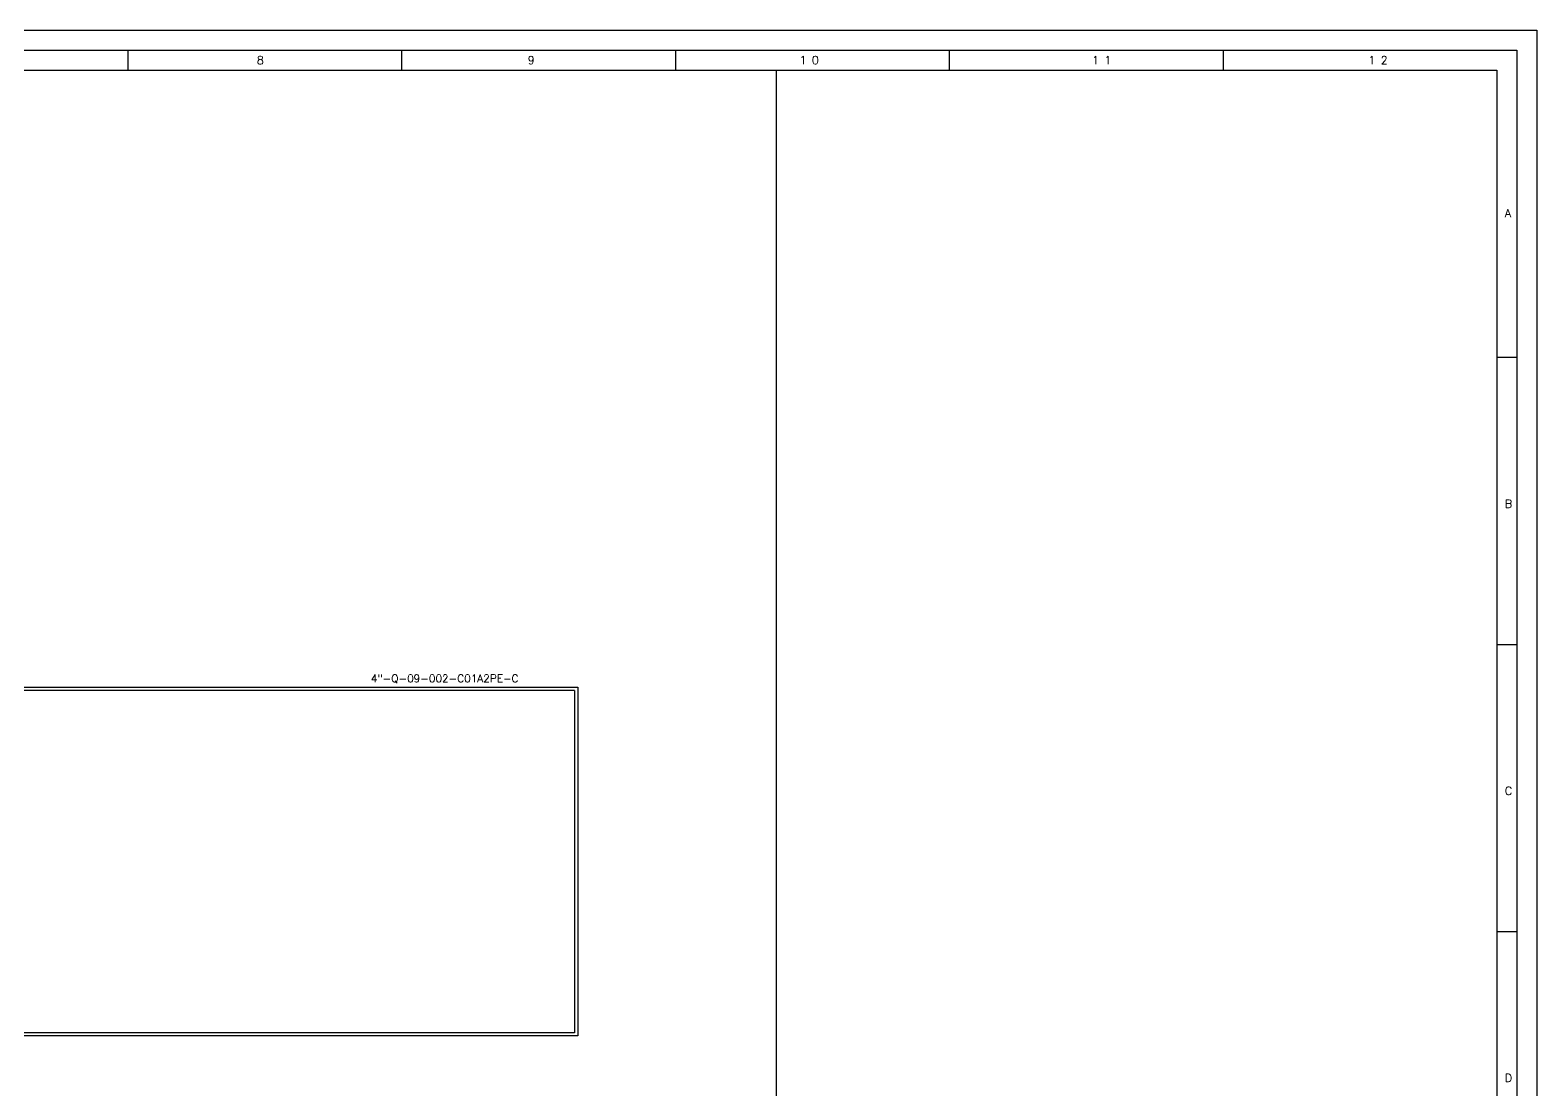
# Model space of a CAD drawing. Header units: millimetres. Extents: x 559 to 3993, y 623 to 920.
# Drawn here: x 2321.3 to 2509.3, y 787.3 to 919.5 of the extents above; entities that cross this region are included whole.
import ezdxf
from ezdxf.enums import TextEntityAlignment as Align

# ---------------------------------------------------------------- set-up
doc = ezdxf.new("R2010")
doc.units = ezdxf.units.MM
for name, color, linetype in [('CAJETIN', 1, 'Continuous'), ('FORMATO', 7, 'Continuous'), ('TEXTO-VALVULAS Y ACCESORIOS', 7, 'Continuous'), ('TUBERIA', 5, 'Continuous')]:
    doc.layers.add(name, color=color, linetype=linetype)
doc.styles.add('PY', font='ROMANS.shx')

# ---------------------------------------------------------------- blocks, each defined once
blk = doc.blocks.new('MARCO-A1')
at = {"layer": 'FORMATO', "color": 5}
for p, q in [((488.92, 589), (488.92, 584)), ((557.33, 589), (557.33, 584)), ((625.75, 589), (625.75, 584)), ((694.17, 589), (694.17, 584)), ((762.58, 589), (762.58, 584)), ((831, 512.25), (836, 512.25)), ((831, 440.5), (836, 440.5)), ((831, 368.75), (836, 368.75))]:
    blk.add_line(p, q, dxfattribs=at)
at = {"layer": 'FORMATO', "color": 1}
blk.add_lwpolyline([(0, 594), (841, 594), (841, 0), (0, 0)], close=True, dxfattribs=at)
at = {"layer": 'FORMATO', "color": 5}
blk.add_lwpolyline([(5, 589), (836, 589), (836, 5), (5, 5)], close=True, dxfattribs=at)
at = {"layer": 'FORMATO', "color": 8, "linetype": 'Continuous'}
blk.add_lwpolyline([(10, 584), (831, 584), (831, 10), (10, 10)], close=True, dxfattribs=at)
at = {"layer": 'FORMATO', "color": 1, "style": 'PY'}
for s, p in [('8', (521.17, 585.5)), ('9', (588.85, 585.5)), ('1 0', (656.77, 585.5)), ('1 1', (729.83, 585.5)), ('1 2', (798.88, 585.5)), ('A', (833, 547.25)), ('B', (833, 474.67)), ('C', (833, 402.92)), ('D', (833, 331.17))]:
    blk.add_text(s, height=2, dxfattribs=at).set_placement(p)

msp = doc.modelspace()

# ---------------------------------------------------------------- linework, layer by layer
at = {"layer": 'CAJETIN', "color": 8, "linetype": 'Continuous'}
msp.add_line((2414.41, 627.88), (2414.41, 914.54), dxfattribs=at)
at = {"layer": 'TUBERIA', "color": 5, "linetype": 'Continuous'}
msp.add_line((2309.71, 837.53), (2389.61, 837.53), dxfattribs=at)
at = {"layer": 'TUBERIA', "color": 4, "linetype": 'Continuous'}
msp.add_line((2389.22, 837.14), (2309.71, 837.14), dxfattribs=at)
msp.add_lwpolyline([(2389.22, 837.14), (2389.22, 794.4), (2122.62, 794.4), (2122.62, 738.29)], dxfattribs=at)
at = {"layer": 'TUBERIA', "color": 5, "linetype": 'Continuous'}
msp.add_lwpolyline([(2389.61, 837.53), (2389.61, 794.02), (2123.05, 794.02), (2123.05, 738.67)], dxfattribs=at)

# ---------------------------------------------------------------- block references
at = {"xscale": 0.499409123998651, "yscale": 0.499409123998651, "zscale": 0.499409123998651}
msp.add_blockref('MARCO-A1', (2089.3, 622.89), dxfattribs=at)

# ---------------------------------------------------------------- texts
at = {"layer": 'TEXTO-VALVULAS Y ACCESORIOS', "style": 'PY'}
msp.add_text('4"-Q-09-002-C01A2PE-C', height=0.96, dxfattribs=at).set_placement((2373.01, 838.15), align=Align.CENTER)

doc.saveas('drawing.dxf')
